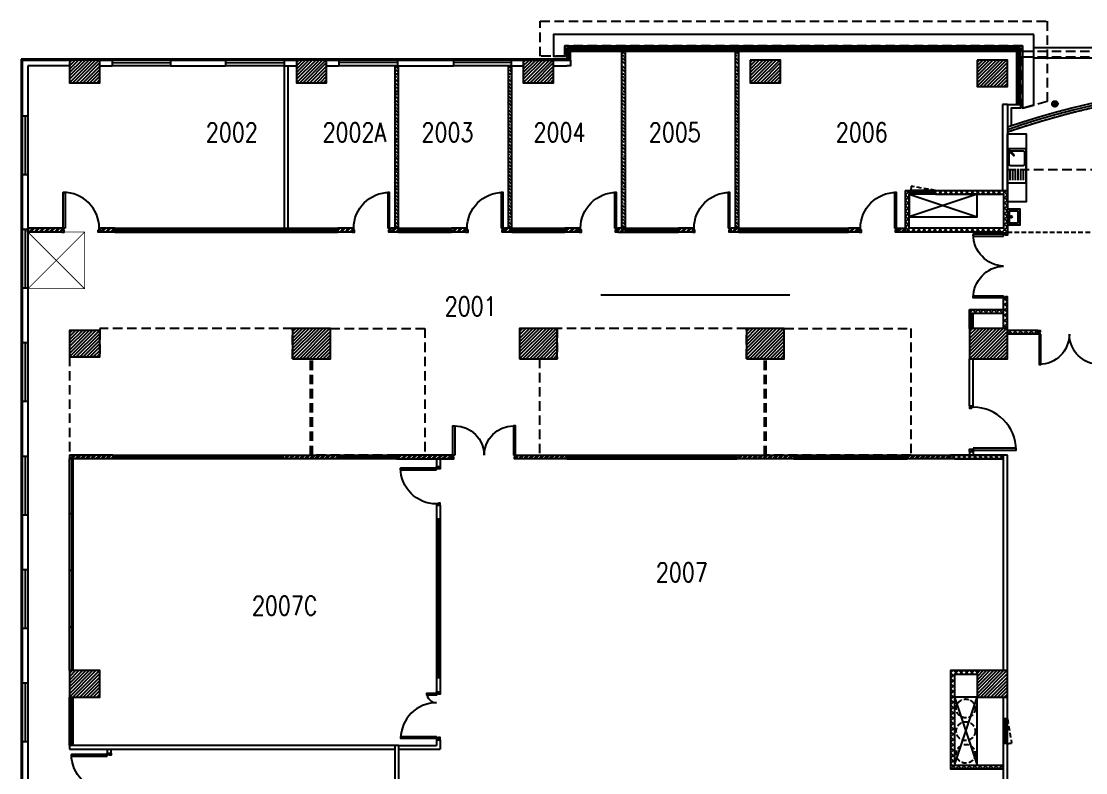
# Model space of a CAD drawing. Extents: x -68523 to 336700, y -113452 to 119396.
# Drawn here: x 269350 to 297498, y -30125 to -10250 of the extents above; entities that cross this region are included whole.
import ezdxf

# ---------------------------------------------------------------- set-up
doc = ezdxf.new("R2010")
doc.units = 0
doc.header["$LTSCALE"] = 1000
doc.header["$MEASUREMENT"] = 0
for name, pattern in [('CENTER', [2, 1.25, -0.25, 0.25, -0.25]), ('HIDDEN', [0.375, 0.25, -0.125]), ('HIDDEN2', [0.1875, 0.125, -0.0625])]:
    doc.linetypes.add(name, pattern=pattern)
doc.layers.get('0').update_dxf_attribs({"linetype": 'CONTINUOUS'})
for name, color, linetype in [('HATCH', 8, 'CONTINUOUS'), ('newL', 4, 'CONTINUOUS'), ('REF_LEV147-167$0$RLP315', 1, 'CONTINUOUS'), ('RLP061', 8, 'CONTINUOUS'), ('RLP082_MOE', 240, 'CENTER'), ('RLP223', 4, 'CONTINUOUS'), ('RLP223_C', 1, 'CONTINUOUS'), ('RLP223_H', 8, 'CONTINUOUS'), ('RLP230_A', 2, 'HIDDEN'), ('RLP280', 6, 'CONTINUOUS'), ('RLP314', 9, 'CONTINUOUS'), ('RLP315', 1, 'CONTINUOUS'), ('RLP390_C3', 3, 'CONTINUOUS'), ('RLP661', 1, 'CONTINUOUS'), ('RLP740', 1, 'CONTINUOUS'), ('RLP920', 8, 'CONTINUOUS')]:
    doc.layers.add(name, color=color, linetype=linetype)
doc.styles.add('RLP-SIMPLEX', font='SIMPLEX.shx', dxfattribs={"width": 0.8})
pattern_1 = [(45, (271025, -42725), (-67.35192, 67.35192), []), (45, (271069.9, -42725), (-67.35192, 67.35192), [])]
pattern_2 = [(45, (271025, -42775), (-70.71068, 70.71068), []), (135, (271025, -42775), (-70.71068, -70.71068), [])]
pattern_3 = [(45, (271025, -42775), (-67.35192, 67.35192), []), (45, (271069.9, -42775), (-67.35192, 67.35192), [])]
pattern_4 = [(45, (271135, -42725), (-67.35192, 67.35192), []), (45, (271179.9, -42725), (-67.35192, 67.35192), [])]

# ---------------------------------------------------------------- blocks, each defined once
blk = doc.blocks.new('FOUNTAIN')
at = {"layer": 'RLP740'}
for points in [[(0, 205), (0, -205), (335, -205), (335, 205)], [(50, 155), (50, -155), (285, -155), (285, 155)]]:
    blk.add_lwpolyline(points, close=True, dxfattribs=at)
blk.add_circle((100, 0), 25, dxfattribs=at)
blk = doc.blocks.new('SINK-1')
for p, q in [((-350, -75), (-50, -75)), ((-350, -145), (-50, -145)), ((-350, -215), (-50, -215)), ((431, -26), (297, -161)), ((314, -178), (449, -44)), ((-350, -285), (-50, -285)), ((-350, -355), (-50, -355)), ((-350, -425), (-50, -425))]:
    blk.add_line(p, q)
blk.add_lwpolyline([(475, 0), (-425, 0), (-425, -500), (475, -500)], close=True)
blk.add_lwpolyline([(418, -75, -0.133972), (425, -100), (425, -400, -0.414214), (375, -450), (75, -450, -0.414214), (25, -400), (25, -100, -0.414214), (75, -50), (375, -50, -0.133972), (400, -57, -0.133972)], format="xyb")
for centre, start, end in [((305, -170), 135, 315), ((440, -35), 315, 135)]:
    blk.add_arc(centre, 12.5, start, end)
blk = doc.blocks.new('dd1')
for p, q in [((-74, 15), (15, -74)), ((-53, 53), (53, -53)), ((-15, 74), (74, -15))]:
    blk.add_line(p, q)
blk.add_circle((0, 0), 75)
blk = doc.blocks.new('ED1550D')
for points in [[(85, 100), (35, 100), (35, 900), (85, 900)], [(1585, 100), (1635, 100), (1635, 900), (1585, 900)]]:
    blk.add_lwpolyline(points, close=True)
for points in [[(0, 0), (60, 0), (60, 50), (35, 50), (35, 100), (0, 100)], [(1670, 0), (1610, 0), (1610, 50), (1635, 50), (1635, 100), (1670, 100)]]:
    blk.add_lwpolyline(points)
for centre, start, end in [((35, 100), 0, 90), ((1635, 100), 90, 180)]:
    blk.add_arc(centre, 800, start, end)
blk = doc.blocks.new('ED900L')
blk.add_lwpolyline([(85, 100), (35, 100), (35, 1050), (85, 1050)], close=True)
for points in [[(0, 0), (60, 0), (60, 50), (35, 50), (35, 100), (0, 100)], [(1020, 0), (960, 0), (960, 50), (985, 50), (985, 100), (1020, 100)]]:
    blk.add_lwpolyline(points)
blk.add_arc((35, 100), 950, 0, 90)
blk = doc.blocks.new('ED1600D')
for points in [[(-1575, 100), (-1625, 100), (-1625, 875), (-1575, 875)], [(-25, 100), (25, 100), (25, 875), (-25, 875)]]:
    blk.add_lwpolyline(points, close=True)
for points in [[(-1660, 0), (-1600, 0), (-1600, 50), (-1625, 50), (-1625, 100), (-1660, 100)], [(60, 0), (0, 0), (0, 50), (25, 50), (25, 100), (60, 100)]]:
    blk.add_lwpolyline(points)
for centre, start, end in [((-1575, 100), 0, 90), ((-25, 100), 90, 180)]:
    blk.add_arc(centre, 775, start, end)
blk = doc.blocks.new('REF_LEV147-167$0$ED900L')
blk.add_lwpolyline([(85, 100), (35, 100), (35, 1050), (85, 1050)], close=True)
for points in [[(0, 0), (60, 0), (60, 50), (35, 50), (35, 100), (0, 100)], [(1020, 0), (960, 0), (960, 50), (985, 50), (985, 100), (1020, 100)]]:
    blk.add_lwpolyline(points)
blk.add_arc((35, 100), 950, 0, 90)
blk = doc.blocks.new('Ed1080L')
blk.add_lwpolyline([(-85, 100), (-35, 100), (-35, 1230), (-85, 1230)], close=True)
for points in [[(-1200, 0), (-1140, 0), (-1140, 50), (-1165, 50), (-1165, 100), (-1200, 100)], [(0, 0), (-60, 0), (-60, 50), (-35, 50), (-35, 100), (0, 100)]]:
    blk.add_lwpolyline(points)
blk.add_arc((-35, 100), 1130, 90, 180)
blk = doc.blocks.new('ED1750D')
for points in [[(-100, 875), (-100, 815), (-50, 815), (-50, 840), (0, 840), (0, 875)], [(-100, -875), (-100, -815), (-50, -815), (-50, -840), (0, -840), (0, -875)]]:
    blk.add_lwpolyline(points)
for points in [[(0, 790), (0, 840), (800, 840), (800, 790)], [(0, -790), (0, -840), (800, -840), (800, -790)]]:
    blk.add_lwpolyline(points, close=True)
for centre, start, end in [((-35, 834), 272.4007, 0.3937), ((-35, -834), 359.6063, 87.5993)]:
    blk.add_arc(centre, 835, start, end)
blk = doc.blocks.new('D02d')
for points in [[(85, 100), (35, 100), (35, 1045), (85, 1045)], [(1235, 100), (1185, 100), (1185, 355), (1235, 355)]]:
    blk.add_lwpolyline(points, close=True)
for points in [[(0, 0), (60, 0), (60, 50), (35, 50), (35, 100), (0, 100)], [(1270, 0), (1210, 0), (1210, 50), (1235, 50), (1235, 100), (1270, 100)]]:
    blk.add_lwpolyline(points)
for centre, radius, start, end in [((35, 100), 945, 0, 90), ((1235, 100), 255, 90, 180)]:
    blk.add_arc(centre, radius, start, end)

msp = doc.modelspace()

# ---------------------------------------------------------------- hatches: boundary and pattern name
at = {"layer": 'HATCH'}
h = msp.add_hatch(dxfattribs=at)
h.set_pattern_fill('ANSI31', color=256, scale=20, style=0)
h.set_pattern_definition([(45, (270625, -11875), (-44.9013, 44.9013), [])])
h.paths.add_polyline_path([(270625, -11275), (270625, -11875), (271425, -11875), (271425, -11275)])
h = msp.add_hatch(dxfattribs=at)
h.set_pattern_fill('ANSI31', color=256, scale=20, style=0)
h.set_pattern_definition([(45, (276625, -11875), (-44.9013, 44.9013), [])])
h.paths.add_polyline_path([(276625, -11275), (276625, -11875), (277425, -11875), (277425, -11275)])
h = msp.add_hatch(dxfattribs=at)
h.set_pattern_fill('ANSI31', color=256, scale=20, style=0)
h.set_pattern_definition([(45, (282625, -11875), (-44.9013, 44.9013), [])])
h.paths.add_polyline_path([(282625, -11275), (282625, -11875), (283425, -11875), (283425, -11275)])
h = msp.add_hatch(dxfattribs=at)
h.set_pattern_fill('ANSI31', color=256, scale=20, style=0)
h.set_pattern_definition([(45, (288625, -11875), (-44.9013, 44.9013), [])])
h.paths.add_polyline_path([(288625, -11275), (288625, -11875), (289425, -11875), (289425, -11275)])
h = msp.add_hatch(dxfattribs=at)
h.set_pattern_fill('ANSI31', color=256, scale=20, style=0)
h.set_pattern_definition([(45, (294625, -11875), (-44.9013, 44.9013), [])])
h.paths.add_polyline_path([(294625, -11275), (294625, -11975), (295425, -11975), (295425, -11275)])
h = msp.add_hatch(dxfattribs=at)
h.set_pattern_fill('ANSI31', color=256, scale=20, style=0)
h.set_pattern_definition([(45, (270625, -19125), (-44.9013, 44.9013), [])])
h.paths.add_polyline_path([(270625, -19125), (271425, -19125), (271425, -18425), (270625, -18425)])
h = msp.add_hatch(dxfattribs=at)
h.set_pattern_fill('ANSI31', color=256, scale=20, style=0)
h.set_pattern_definition([(45, (276525, -19175), (-44.9013, 44.9013), [])])
h.paths.add_polyline_path([(276525, -19175), (277525, -19175), (277525, -18375), (276525, -18375)])
h = msp.add_hatch(dxfattribs=at)
h.set_pattern_fill('ANSI31', color=256, scale=20, style=0)
h.set_pattern_definition([(45, (282525, -19175), (-44.9013, 44.9013), [])])
h.paths.add_polyline_path([(282525, -19175), (283525, -19175), (283525, -18375), (282525, -18375)])
h = msp.add_hatch(dxfattribs=at)
h.set_pattern_fill('ANSI31', color=256, scale=20, style=0)
h.set_pattern_definition([(45, (288525, -19175), (-44.9013, 44.9013), [])])
h.paths.add_polyline_path([(288525, -19175), (289525, -19175), (289525, -18375), (288525, -18375)])
h = msp.add_hatch(dxfattribs=at)
h.set_pattern_fill('ANSI31', color=256, scale=20, style=0)
h.set_pattern_definition([(45, (294425, -19175), (-44.9013, 44.9013), [])])
h.paths.add_polyline_path([(294425, -19175), (295425, -19175), (295425, -18375), (294425, -18375)])
h = msp.add_hatch(dxfattribs=at)
h.set_pattern_fill('ANSI31', color=256, scale=20, style=0)
h.set_pattern_definition([(45, (270625, -28125), (-44.9013, 44.9013), [])])
h.paths.add_polyline_path([(270625, -28125), (271425, -28125), (271425, -27425), (270625, -27425)])
h = msp.add_hatch(dxfattribs=at)
h.set_pattern_fill('ANSI31', color=256, scale=20, style=0)
h.set_pattern_definition([(45, (294625, -28125), (-44.9013, 44.9013), [])])
h.paths.add_polyline_path([(294625, -28125), (295425, -28125), (295425, -27425), (294625, -27425)])
at = {"layer": 'RLP061'}
h = msp.add_hatch(dxfattribs=at)
h.set_pattern_fill('ANSI36', color=1, scale=20, angle=90, style=0)
h.set_pattern_definition([(135, (279225, -15725), (-123.4785, 33.676), [158.75, -31.75, 0, -31.75])])
h.paths.add_polyline_path([(279325, -11425), (279225, -11425), (279225, -15725), (279325, -15725)])
h = msp.add_hatch(dxfattribs=at)
h.set_pattern_fill('ANSI36', color=1, scale=20, angle=90, style=0)
h.set_pattern_definition([(135, (282225, -15725), (-123.4785, 33.676), [158.75, -31.75, 0, -31.75])])
h.paths.add_polyline_path([(282325, -11425), (282225, -11425), (282225, -15725), (282325, -15725)])
h = msp.add_hatch(dxfattribs=at)
h.set_pattern_fill('ANSI36', color=1, scale=20, angle=90, style=0)
h.set_pattern_definition([(135, (285225, -15725), (-123.4785, 33.676), [158.75, -31.75, 0, -31.75])])
h.paths.add_polyline_path([(285225, -15725), (285325, -15725), (285325, -11400), (285225, -11400)])
h = msp.add_hatch(dxfattribs=at)
h.set_pattern_fill('ANSI36', color=1, scale=20, angle=90, style=0)
h.set_pattern_definition([(135, (288225, -15725), (-123.4785, 33.676), [158.75, -31.75, 0, -31.75])])
h.paths.add_polyline_path([(288225, -15725), (288325, -15725), (288325, -11400), (288225, -11400)])
at = {"layer": 'RLP223_H'}
h = msp.add_hatch(dxfattribs=at)
h.set_pattern_fill('ANSI36', color=1, scale=20, angle=90, style=0)
h.set_pattern_definition([(135, (285225, -11386.34), (-123.479, 33.676), [158.75, -31.75, 0, -31.75])])
h.paths.add_polyline_path([(285225, -11050), (285325, -11050), (285325, -11386.3), (285225, -11386.3)])
h = msp.add_hatch(dxfattribs=at)
h.set_pattern_fill('ANSI36', color=1, scale=20, angle=90, style=0)
h.set_pattern_definition([(135, (288225, -11386.34), (-123.479, 33.676), [158.75, -31.75, 0, -31.75])])
h.paths.add_polyline_path([(288225, -11050), (288325, -11050), (288325, -11386.3), (288225, -11386.3)])
h = msp.add_hatch(dxfattribs=at)
h.set_pattern_fill('_USER', color=256, scale=100, angle=45, style=0, double=1, pattern_type=0)
h.set_pattern_definition(pattern_2)
h.paths.add_polyline_path([(292875, -14825), (292875, -14725), (292725, -14725), (292725, -15825), (295325, -15825), (295325, -15850), (295425, -15850), (295425, -15825), (295025, -15825), (295025, -15725), (292825, -15725), (292825, -14825)])
h.paths.add_polyline_path([(293525, -14725), (293525, -14825), (295325, -14825), (295325, -15725), (295025, -15725), (295025, -15825), (295425, -15825), (295425, -14725)])
h = msp.add_hatch(dxfattribs=at)
h.set_pattern_fill('ANSI32', color=256, scale=10, style=0)
h.set_pattern_definition(pattern_3)
h.paths.add_polyline_path([(270425, -15825), (270425, -15725), (269525, -15725), (269525, -15775), (269525, -15825)])
h = msp.add_hatch(dxfattribs=at)
h.set_pattern_fill('ANSI32', color=256, scale=10, style=0)
h.set_pattern_definition(pattern_3)
h.paths.add_polyline_path([(271445, -15725), (271445, -15825), (271825, -15825), (271825, -15725)])
h = msp.add_hatch(dxfattribs=at)
h.set_pattern_fill('ANSI32', color=256, scale=10, style=0)
h.set_pattern_definition(pattern_3)
h.paths.add_polyline_path([(277725, -15725), (277725, -15825), (278105, -15825), (278105, -15725)])
h = msp.add_hatch(dxfattribs=at)
h.set_pattern_fill('ANSI32', color=256, scale=10, style=0)
h.set_pattern_definition(pattern_3)
h.paths.add_polyline_path([(279325, -15725), (279125, -15725), (279125, -15825), (279325, -15825)])
h = msp.add_hatch(dxfattribs=at)
h.set_pattern_fill('ANSI32', color=256, scale=10, style=0)
h.set_pattern_definition(pattern_3)
h.paths.add_polyline_path([(280725, -15725), (280725, -15825), (281105, -15825), (281105, -15725)])
h = msp.add_hatch(dxfattribs=at)
h.set_pattern_fill('ANSI32', color=256, scale=10, style=0)
h.set_pattern_definition(pattern_3)
h.paths.add_polyline_path([(282325, -15725), (282125, -15725), (282125, -15825), (282325, -15825)])
h = msp.add_hatch(dxfattribs=at)
h.set_pattern_fill('ANSI32', color=256, scale=10, style=0)
h.set_pattern_definition(pattern_3)
h.paths.add_polyline_path([(283725, -15725), (283725, -15825), (284105, -15825), (284105, -15725)])
h = msp.add_hatch(dxfattribs=at)
h.set_pattern_fill('ANSI32', color=256, scale=10, style=0)
h.set_pattern_definition(pattern_3)
h.paths.add_polyline_path([(285325, -15725), (285125, -15725), (285125, -15825), (285325, -15825)])
h = msp.add_hatch(dxfattribs=at)
h.set_pattern_fill('ANSI32', color=256, scale=10, style=0)
h.set_pattern_definition(pattern_3)
h.paths.add_polyline_path([(287105, -15825), (287105, -15725), (286725, -15725), (286725, -15825)])
h = msp.add_hatch(dxfattribs=at)
h.set_pattern_fill('ANSI32', color=256, scale=10, style=0)
h.set_pattern_definition(pattern_3)
h.paths.add_polyline_path([(288325, -15725), (288125, -15725), (288125, -15825), (288325, -15825)])
h = msp.add_hatch(dxfattribs=at)
h.set_pattern_fill('ANSI32', color=256, scale=10, style=0)
h.set_pattern_definition(pattern_3)
h.paths.add_polyline_path([(291505, -15825), (291505, -15725), (291225, -15725), (291225, -15825)])
h = msp.add_hatch(dxfattribs=at)
h.set_pattern_fill('ANSI32', color=256, scale=10, style=0)
h.set_pattern_definition([(45, (270925, -42775), (-67.35192, 67.35192), []), (45, (270969.9, -42775), (-67.35192, 67.35192), [])])
h.paths.add_polyline_path([(292725, -15825), (292725, -15725), (292525, -15725), (292525, -15825)])
h = msp.add_hatch(dxfattribs=at)
h.set_pattern_fill('_USER', color=256, scale=100, angle=45, style=0, double=1, pattern_type=0)
h.set_pattern_definition([(135, (295425, -18375), (70.711, 70.711), []), (45, (295425, -18375), (70.711, -70.711), [])])
h.paths.add_polyline_path([(295425, -17600), (295325, -17600), (295325, -17875), (294425, -17875), (294425, -17975), (295325, -17975), (295325, -18375), (295425, -18375)])
h = msp.add_hatch(dxfattribs=at)
h.set_pattern_fill('_USER', color=256, scale=100, angle=45, style=0, double=1, pattern_type=0)
h.set_pattern_definition(pattern_2)
h.paths.add_polyline_path([(296230, -18525), (296230, -18425), (295425, -18425), (295425, -18525)])
h = msp.add_hatch(dxfattribs=at)
h.set_pattern_fill('ANSI32', color=256, scale=10, style=0)
h.set_pattern_definition(pattern_1)
h.paths.add_polyline_path([(271025, -21725), (271025, -21825), (271775, -21825), (271775, -21725)])
h.paths.add_polyline_path([(270625, -21725), (270625, -21825), (271025, -21825), (271025, -21725)])
h = msp.add_hatch(dxfattribs=at)
h.set_pattern_fill('ANSI32', color=256, scale=10, style=0)
h.set_pattern_definition(pattern_1)
h.paths.add_polyline_path([(276275, -21725), (276275, -21825), (277775, -21825), (277775, -21725)])
h = msp.add_hatch(dxfattribs=at)
h.set_pattern_fill('ANSI32', color=256, scale=10, style=0)
h.set_pattern_definition(pattern_1)
h.paths.add_polyline_path([(279275, -21725), (279275, -21825), (280730, -21825), (280730, -21725)])
h = msp.add_hatch(dxfattribs=at)
h.set_pattern_fill('ANSI32', color=256, scale=10, style=0)
h.set_pattern_definition(pattern_1)
h.paths.add_polyline_path([(282450, -21725), (282450, -21825), (283025, -21825), (283025, -21725)])
h.paths.add_polyline_path([(283775, -21825), (283775, -21725), (283050, -21725), (283025, -21725), (283025, -21825)])
h = msp.add_hatch(dxfattribs=at)
h.set_pattern_fill('ANSI32', color=256, scale=10, style=0)
h.set_pattern_definition([(45, (288275, -21825), (-67.352, 67.352), []), (45, (288319.9, -21825), (-67.352, 67.352), [])])
h.paths.add_polyline_path([(288275, -21725), (289775, -21725), (289775, -21825), (288275, -21825)])
h = msp.add_hatch(dxfattribs=at)
h.set_pattern_fill('ANSI32', color=256, scale=10, style=0)
h.set_pattern_definition(pattern_4)
h.paths.add_polyline_path([(292775, -21725), (292775, -21825), (293925, -21825), (293925, -21725)])
h = msp.add_hatch(dxfattribs=at)
h.set_pattern_fill('ANSI32', color=256, scale=10, style=0)
h.set_pattern_definition(pattern_4)
h.paths.add_polyline_path([(292775, -21725), (292775, -21825), (293925, -21825), (293925, -21725)])
h = msp.add_hatch(dxfattribs=at)
h.set_pattern_fill('_USER', color=256, scale=100, angle=45, style=0, double=1, pattern_type=0)
h.set_pattern_definition(pattern_2)
h.paths.add_polyline_path([(295025, -21725), (293925, -21725), (293925, -21825), (295025, -21825)])
h.paths.add_polyline_path([(295325, -21725), (295025, -21725), (295025, -21825), (295325, -21825)])
h = msp.add_hatch(dxfattribs=at)
h.set_pattern_fill('_USER', color=256, scale=100, angle=45, style=0, double=1, pattern_type=0)
h.set_pattern_definition([(45, (293925, -30025), (-70.7107, 70.7107), []), (135, (293925, -30025), (-70.7107, -70.7107), [])])
h.paths.add_polyline_path([(295325, -30025), (295325, -29925), (294025, -29925), (294025, -27525), (294625, -27525), (294625, -27425), (293925, -27425), (293925, -30025)])

# ---------------------------------------------------------------- linework, layer by layer
msp.add_lwpolyline([(269375, -12649.6), (269375, -11275), (270570.8, -11275)])
at = {"color": 1}
msp.add_lwpolyline([(284673.9, -17482.7), (289673.9, -17482.7)], dxfattribs=at)
at = {"layer": 'newL'}
for p, q in [((276300, -11425), (276300, -15725)), ((276400, -11425), (276400, -15725)), ((280330, -21825), (280330, -22116.5)), ((280430, -21825), (280430, -22091.5)), ((280330, -23051.5), (280330, -23463.9)), ((280430, -23051.5), (280430, -23463.9)), ((280330, -23413.9), (280430, -23413.9)), ((280330, -23463.9), (280430, -23463.9)), ((280330, -27555.5), (280330, -27986)), ((280330, -27555.5), (280430, -27555.5)), ((280430, -27555.5), (280430, -28046)), ((280330, -27605.5), (280430, -27605.5)), ((280330, -27986), (280430, -27986)), ((280330, -29171), (280330, -29405)), ((280330, -29256), (280430, -29256)), ((280430, -29256), (280430, -29505)), ((279325, -29405), (270625, -29405)), ((270625, -29505), (279225, -29505)), ((279225, -29405), (279225, -40225)), ((279325, -29405), (279325, -40225)), ((279325, -29405), (280330, -29405)), ((279325, -29505), (280430, -29505))]:
    msp.add_line(p, q, dxfattribs=at)
at = {"layer": 'newL', "color": 1}
for p, q in [((280330, -23463.9), (280330, -27555.5)), ((280380, -23463.9), (280380, -27555.5)), ((280430, -23463.9), (280430, -27555.5))]:
    msp.add_line(p, q, dxfattribs=at)
at = {"layer": 'newL'}
for points in [[(280430, -22031.5), (280330, -22031.5)], [(280330, -23051.5), (280430, -23051.5)]]:
    msp.add_lwpolyline(points, dxfattribs=at)
at = {"layer": 'RLP082_MOE', "color": 1, "linetype": 'HIDDEN', "const_width": 20}
for points in [[(271025, -15825), (269525, -17325)], [(271025, -17325), (269525, -15825)]]:
    msp.add_lwpolyline(points, dxfattribs=at)
msp.add_lwpolyline([(269525, -15825), (271025, -15825), (271025, -17325), (269525, -17325)], close=True, dxfattribs=at)
at = {"layer": 'RLP223', "color": 1}
for p, q in [((308925, -10950), (296125, -10950)), ((308925, -11225), (296125, -11225))]:
    msp.add_line(p, q, dxfattribs=at)
at = {"layer": 'RLP223'}
for p, q in [((270625, -11275), (269375, -11275)), ((269375, -11275), (269375, -12750)), ((270625, -11425), (269525, -11425)), ((269525, -11425), (269525, -12750)), ((271425, -11275), (271750, -11275)), ((271425, -11425), (271750, -11425)), ((271750, -11275), (271750, -11425)), ((273300, -11275), (274750, -11275)), ((273300, -11275), (273300, -11425)), ((273300, -11425), (274750, -11425)), ((274750, -11275), (274750, -11425)), ((276300, -11275), (276625, -11275)), ((276300, -11275), (276300, -11425)), ((276300, -11425), (276625, -11425)), ((277425, -11275), (277750, -11275)), ((277425, -11425), (277750, -11425)), ((277750, -11275), (277750, -11425)), ((279300, -11275), (279300, -11425)), ((279300, -11275), (280775, -11275)), ((279300, -11425), (280775, -11425)), ((280775, -11275), (280775, -11425)), ((282300, -11275), (282625, -11275)), ((282300, -11275), (282300, -11425)), ((282300, -11275), (283775, -11275)), ((282300, -11425), (282625, -11425)), ((282300, -11425), (282625, -11425)), ((283425, -11425), (283775, -11425)), ((269375, -12750), (269525, -12750)), ((269375, -14300), (269525, -14300)), ((269375, -14300), (269375, -15750)), ((269525, -14300), (269525, -15750)), ((292725, -14725), (292875, -14725)), ((292825, -14825), (292875, -14825)), ((292825, -15725), (292825, -14825)), ((292875, -14825), (292875, -14725)), ((293525, -14725), (295425, -14725)), ((293525, -14825), (293525, -14725)), ((293525, -14825), (295325, -14825)), ((295325, -14825), (295325, -15725)), ((295425, -14725), (295425, -15825)), ((269375, -15750), (269525, -15750)), ((270425, -15825), (270425, -15725)), ((271445, -15825), (271445, -15725)), ((278105, -15725), (277725, -15725)), ((278105, -15825), (278105, -15725)), ((279125, -15825), (279125, -15725)), ((279325, -15725), (279125, -15725)), ((281105, -15725), (280725, -15725)), ((281105, -15825), (281105, -15725)), ((282125, -15825), (282125, -15725)), ((282325, -15725), (282125, -15725)), ((284105, -15725), (283725, -15725)), ((284105, -15825), (284105, -15725)), ((285125, -15825), (285125, -15725)), ((285325, -15725), (285125, -15725)), ((287105, -15725), (286725, -15725)), ((287105, -15825), (287105, -15725)), ((288125, -15825), (288125, -15725)), ((288325, -15725), (288125, -15725)), ((291505, -15725), (291225, -15725)), ((291225, -15825), (291225, -15725)), ((291505, -15825), (291505, -15725)), ((292525, -15825), (292525, -15725)), ((292525, -15725), (292725, -15725)), ((295325, -15725), (292825, -15725)), ((278105, -15825), (277725, -15825)), ((279325, -15825), (279125, -15825)), ((281105, -15825), (280725, -15825)), ((282325, -15825), (282125, -15825)), ((284105, -15825), (283725, -15825)), ((285125, -15825), (285325, -15825)), ((287105, -15825), (286725, -15825)), ((291505, -15825), (291225, -15825)), ((295325, -15825), (292525, -15825)), ((295325, -15825), (295325, -15850)), ((295425, -15825), (295425, -15850)), ((269375, -17300), (269525, -17300)), ((269375, -17300), (269375, -18750)), ((269525, -17300), (269525, -18750)), ((295325, -18375), (295325, -17600)), ((295325, -17600), (295425, -17600)), ((295425, -18375), (295425, -17600)), ((294425, -17875), (295325, -17875)), ((294425, -17975), (294425, -17875)), ((295325, -17975), (294425, -17975)), ((296230, -18425), (295425, -18425)), ((296230, -18525), (295425, -18525)), ((296230, -18525), (296230, -18425)), ((269375, -18750), (269525, -18750)), ((294425, -20425), (294425, -19175)), ((294525, -20425), (294525, -19175)), ((269375, -20300), (269375, -21750)), ((269375, -20300), (269525, -20300)), ((269525, -20300), (269525, -21750)), ((294425, -20425), (294525, -20425)), ((294425, -21625), (294425, -21725)), ((294525, -21625), (294525, -21725)), ((269375, -21750), (269525, -21750)), ((271775, -21725), (270625, -21725)), ((270625, -21725), (270625, -21825)), ((270625, -21725), (270625, -21825)), ((271775, -21825), (270625, -21825)), ((291275, -21825), (291275, -21725)), ((292775, -21825), (292775, -21725)), ((292775, -21725), (293925, -21725)), ((293925, -21825), (292775, -21825)), ((293925, -21725), (295325, -21725)), ((295425, -21725), (293925, -21725)), ((293925, -21725), (293925, -21825)), ((293925, -21725), (293925, -21825)), ((295325, -21825), (293925, -21825)), ((295325, -21825), (293925, -21825)), ((294025, -21825), (295325, -21825)), ((295325, -27425), (295325, -21725)), ((295425, -27425), (295425, -21725)), ((269375, -23300), (269375, -24750)), ((269375, -23300), (269525, -23300)), ((269525, -23300), (269525, -24750)), ((269375, -24750), (269525, -24750)), ((269375, -26300), (269375, -27750)), ((269375, -26300), (269525, -26300)), ((269525, -26300), (269525, -27750)), ((269375, -27750), (269525, -27750)), ((295325, -36375), (295325, -28125)), ((295425, -36375), (295425, -28125)), ((295425, -28700), (295325, -28700)), ((269375, -29300), (269375, -30750)), ((269375, -29300), (269525, -29300)), ((269525, -29300), (269525, -30750)), ((270625, -29405), (270625, -29505)), ((271625, -29505), (271625, -29605)), ((271725, -29605), (271725, -29505)), ((295425, -29350), (295325, -29350)), ((271625, -29605), (271725, -29605))]:
    msp.add_line(p, q, dxfattribs=at)
for points in [[(285325, -11400), (285325, -11050), (285225, -11050), (285225, -11400)], [(288325, -11400), (288325, -11050), (288225, -11050), (288225, -11400)], [(279325, -15825), (279325, -11425), (279225, -11425), (279225, -15725)], [(282325, -15825), (282325, -11425), (282225, -11425), (282225, -15725)], [(283775, -11275), (283875, -11275), (283875, -11425), (283775, -11425)], [(285225, -11400), (285225, -15725)], [(285325, -15825), (285325, -11400)], [(288225, -11400), (288225, -15725)], [(288325, -15825), (288325, -11400)], [(295425, -12450), (295300, -12450)], [(295300, -12450), (295300, -14725)], [(295425, -12450), (295425, -14725)], [(292725, -14725), (292725, -15825)], [(270425, -15725), (269525, -15725)], [(270425, -15825), (269525, -15825), (269525, -15725)], [(271825, -15725), (271445, -15725)], [(271825, -15725), (271825, -15825)], [(277725, -15725), (277725, -15825)], [(280725, -15725), (280725, -15825)], [(283725, -15725), (283725, -15825)], [(286725, -15725), (286725, -15825)], [(271825, -15825), (271445, -15825)], [(288325, -15825), (288125, -15825)], [(295425, -15850), (295325, -15850)], [(294425, -21625), (294525, -21625)], [(271775, -21725), (271775, -21825)], [(294625, -27425), (293925, -27425), (293925, -30025), (295325, -30025)], [(294025, -27525), (294025, -29925)], [(294625, -27525), (294025, -27525)], [(294025, -29925), (295325, -29925)]]:
    msp.add_lwpolyline(points, dxfattribs=at)
at = {"layer": 'RLP223', "color": 8, "linetype": 'HIDDEN'}
for points in [[(271425, -18425), (271425, -19125), (270625, -19125), (270625, -21725), (277000, -21725), (277000, -19175), (276525, -19175), (276525, -18375), (276525, -18375), (276525, -18375), (271425, -18375), (271425, -18375), (271425, -18425)], [(277525, -18375), (280025, -18375), (280025, -21725), (277050, -21725), (277050, -19175), (277525, -19175), (277525, -18375), (277525, -18375), (277525, -18375)], [(283525, -18375), (283525, -19175), (283050, -19175), (283050, -21725), (289000, -21725), (289000, -19175), (288525, -19175), (288525, -18375), (288525, -18375), (288525, -18375), (283525, -18375), (283525, -18375), (283525, -18375)], [(292875, -18375), (292875, -19175), (292875, -19175), (292875, -21725), (289050, -21725), (289050, -19175), (289525, -19175), (289525, -18375), (289525, -18375), (289525, -18375), (292875, -18375), (292875, -18375), (292875, -18375)]]:
    msp.add_lwpolyline(points, dxfattribs=at)
at = {"layer": 'RLP223'}
for points in [[(277775, -21825), (276275, -21825), (276275, -21725), (277775, -21725)], [(280730, -21725), (279275, -21725), (279275, -21825), (280730, -21825)], [(282450, -21725), (283775, -21725), (283775, -21825), (282450, -21825)], [(288275, -21725), (289775, -21725), (289775, -21825), (288275, -21825)]]:
    msp.add_lwpolyline(points, close=True, dxfattribs=at)
at = {"layer": 'RLP223_C', "linetype": 'HIDDEN'}
msp.add_lwpolyline([(283075, -10250), (296475, -10250), (296475, -12375.8), (295825, -12550), (295825, -10900), (283725, -10900), (283725, -11175), (283075, -11175), (283075, -10250)], dxfattribs=at)
at = {"layer": 'RLP223_C'}
msp.add_lwpolyline([(296125, -10600), (283425, -10600), (283425, -11175), (283725, -11175), (283725, -10900), (295825, -10900), (295825, -12550), (296125, -12469.6), (296125, -10600)], close=True, dxfattribs=at)
for points in [[(273300, -11250), (271750, -11250)], [(276300, -11250), (274750, -11250)], [(279300, -11250), (277750, -11250)], [(282300, -11250), (280775, -11250)], [(269350, -12750), (269350, -14300)], [(269350, -15750), (269350, -17300)], [(269350, -18750), (269350, -20300)], [(269350, -21750), (269350, -23300)], [(269350, -24750), (269350, -26300)], [(269350, -27750), (269350, -29300)]]:
    msp.add_lwpolyline(points, dxfattribs=at)
at = {"layer": 'RLP223_H', "color": 1, "linetype": 'HIDDEN'}
for p, q in [((309225, -11050), (295775, -11050)), ((309225, -11200), (295775, -11200))]:
    msp.add_line(p, q, dxfattribs=at)
at = {"layer": 'RLP230_A'}
msp.add_lwpolyline([(302525, -14925, 0.0953502), (298627.9, -14175), (295425, -14175)], format="xyb", dxfattribs=at)
at = {"layer": 'RLP280'}
for points in [[(270625, -11275), (270625, -11875), (271425, -11875), (271425, -11275)], [(270625, -11275), (270625, -11875), (271425, -11875), (271425, -11275)], [(276625, -11275), (276625, -11875), (277425, -11875), (277425, -11275)], [(282625, -11275), (282625, -11875), (283425, -11875), (283425, -11275)], [(288625, -11275), (288625, -11875), (289425, -11875), (289425, -11275)], [(294625, -11275), (294625, -11975), (295425, -11975), (295425, -11275)], [(270625, -19125), (271425, -19125), (271425, -18425), (270625, -18425)], [(276525, -19175), (277525, -19175), (277525, -18375), (276525, -18375)], [(282525, -19175), (283525, -19175), (283525, -18375), (282525, -18375)], [(288525, -19175), (289525, -19175), (289525, -18375), (288525, -18375)], [(294425, -19175), (295425, -19175), (295425, -18375), (294425, -18375)], [(270625, -28125), (271425, -28125), (271425, -27425), (270625, -27425)], [(294625, -28125), (295425, -28125), (295425, -27425), (294625, -27425)]]:
    msp.add_lwpolyline(points, close=True, dxfattribs=at)
at = {"layer": 'RLP314'}
for p, q in [((295775, -10950), (283775, -10950)), ((283775, -11275), (283775, -10950)), ((283875, -11050), (283775, -10950)), ((285275, -11050), (285275, -10950)), ((286775, -11050), (286775, -10950)), ((288275, -11050), (288275, -10950)), ((289775, -11050), (289775, -10950)), ((291275, -11050), (291275, -10950)), ((292775, -11050), (292775, -10950)), ((294275, -11050), (294275, -10950)), ((295775, -12450), (295775, -10950)), ((295725, -11000), (283825, -11000)), ((283825, -11275), (283825, -11000)), ((295675, -11050), (283875, -11050)), ((283875, -11275), (283875, -11050)), ((295675, -12450), (295675, -11050)), ((295725, -12450), (295725, -11000)), ((282750, -11275), (277425, -11275)), ((282625, -11275), (277425, -11275)), ((271825, -15725), (277725, -15725)), ((279325, -15725), (280725, -15725)), ((282325, -15725), (283725, -15725)), ((285325, -15725), (286725, -15725)), ((288325, -15725), (291225, -15725)), ((271825, -15775), (277725, -15775)), ((271825, -15825), (277725, -15825)), ((279325, -15775), (280725, -15775)), ((279325, -15825), (280725, -15825)), ((282325, -15775), (283725, -15775)), ((282325, -15825), (283725, -15825)), ((285325, -15775), (286725, -15775)), ((285325, -15825), (286725, -15825)), ((288325, -15775), (291225, -15775)), ((288325, -15825), (291225, -15825)), ((273275, -21725), (273275, -21825)), ((274775, -21725), (274775, -21825)), ((285275, -21725), (285275, -21825)), ((286775, -21725), (286775, -21825))]:
    msp.add_line(p, q, dxfattribs=at)
for points in [[(295675, -11050), (295775, -10950)], [(273300, -11275), (271750, -11275)], [(273300, -11350), (271750, -11350)], [(273300, -11425), (271750, -11425)], [(276300, -11275), (274750, -11275)], [(276300, -11350), (274750, -11350)], [(276300, -11425), (274750, -11425)], [(279300, -11275), (277750, -11275)], [(279300, -11337.5), (277750, -11337.5)], [(279300, -11425), (277750, -11425)], [(282300, -11275), (280775, -11275)], [(282300, -11337.5), (280775, -11337.5)], [(282300, -11425), (280775, -11425)], [(269375, -12750), (269375, -14300)], [(269450, -12750), (269450, -14300)], [(269525, -12750), (269525, -14300)], [(269375, -15750), (269375, -17300)], [(269450, -15750), (269450, -17300)], [(269525, -15750), (269525, -17300)], [(273275, -15725), (273275, -15825)], [(274775, -15725), (274775, -15825)], [(276275, -15725), (276275, -15825)], [(289775, -15725), (289775, -15825)], [(269375, -18750), (269375, -20300)], [(269450, -18750), (269450, -20300)], [(269525, -18750), (269525, -20300)], [(269375, -21750), (269375, -23300)], [(269450, -21750), (269450, -23300)], [(269525, -21750), (269525, -23300)], [(270625, -27425), (270625, -21825)], [(270675, -21825), (270675, -27425)], [(270725, -27425), (270725, -21825)], [(271775, -21725), (276275, -21725)], [(276275, -21775), (271775, -21775)], [(276275, -21825), (271775, -21825)], [(277775, -21725), (279275, -21725)], [(279275, -21775), (277775, -21775)], [(279275, -21825), (277775, -21825)], [(283775, -21725), (288275, -21725)], [(283775, -21775), (288275, -21775)], [(283775, -21825), (288275, -21825)], [(289775, -21725), (291275, -21725)], [(289775, -21775), (291275, -21775)], [(289775, -21825), (291275, -21825)], [(291275, -21725), (292775, -21725)], [(291275, -21775), (292775, -21775)], [(291275, -21825), (292775, -21825)], [(270725, -23275), (270625, -23275)], [(269375, -24750), (269375, -26300)], [(269450, -24750), (269450, -26300)], [(269525, -24750), (269525, -26300)], [(270725, -24775), (270625, -24775)], [(270725, -26275), (270625, -26275)], [(269375, -27750), (269375, -29300)], [(269450, -27750), (269450, -29300)], [(269525, -27750), (269525, -29300)], [(270625, -29405), (270625, -28125)], [(270675, -29405), (270675, -28125)], [(270725, -29405), (270725, -28125)]]:
    msp.add_lwpolyline(points, dxfattribs=at)
for radius, start, end in [(22000, 71.17206, 108.82794), (21937.5, 71.11639, 108.88361), (21875, 71.06039, 108.93961)]:
    msp.add_arc((302525, -33875), radius, start, end, dxfattribs=at)
at = {"layer": 'RLP315'}
for p, q in [((292825, -14825), (294625, -15425)), ((294625, -14825), (292825, -15425)), ((294425, -18375), (294425, -17975)), ((294475, -18375), (294475, -17975)), ((294525, -18375), (294525, -17975))]:
    msp.add_line(p, q, dxfattribs=at)
at = {"layer": 'RLP315', "linetype": 'HIDDEN2'}
msp.add_lwpolyline([(295425, -15825), (298525, -15825), (298525, -12368.8, 0.0366831), (295425, -13184.3)], format="xyb", close=True, dxfattribs=at)
at = {"layer": 'RLP315'}
msp.add_lwpolyline([(293400, -14825), (292825, -14825), (292825, -15425), (294625, -15425), (294625, -14825), (294300, -14825)], dxfattribs=at)
at = {"layer": 'RLP390_C3'}
for p, q in [((271750, -11250), (269350, -11250)), ((269350, -11250), (269350, -12750)), ((271750, -11275), (271750, -11250)), ((274750, -11250), (273300, -11250)), ((273300, -11275), (273300, -11250)), ((274750, -11275), (274750, -11250)), ((276300, -11275), (276300, -11250)), ((277750, -11250), (276300, -11250)), ((277750, -11275), (277750, -11250)), ((279300, -11275), (279300, -11250)), ((280775, -11250), (279300, -11250)), ((280775, -11275), (280775, -11250)), ((283775, -11250), (282300, -11250)), ((282300, -11275), (282300, -11250)), ((269375, -12750), (269350, -12750)), ((269375, -14300), (269350, -14300)), ((269350, -14300), (269350, -15750)), ((269375, -15750), (269350, -15750)), ((269375, -17300), (269350, -17300)), ((269350, -17300), (269350, -18750)), ((269375, -18750), (269350, -18750)), ((269350, -20300), (269350, -21750)), ((269375, -20300), (269350, -20300)), ((269375, -21750), (269350, -21750)), ((269350, -23300), (269350, -24750)), ((269375, -23300), (269350, -23300)), ((269375, -24750), (269350, -24750)), ((269350, -26300), (269350, -27750)), ((269375, -26300), (269350, -26300)), ((269375, -27750), (269350, -27750)), ((269350, -29300), (269350, -30750)), ((269375, -29300), (269350, -29300))]:
    msp.add_line(p, q, dxfattribs=at)
msp.add_lwpolyline([(295425, -12450), (295775, -12450), (295775, -12550), (295525, -12550), (295525, -13018.3)], dxfattribs=at)
msp.add_lwpolyline([(294625, -28125), (294025, -28125), (294025, -29925), (294625, -29925)], close=True, dxfattribs=at)
at = {"layer": 'RLP661'}
for points in [[(294025, -28125), (294625, -29925)], [(294025, -29925), (294625, -28125)]]:
    msp.add_lwpolyline(points, dxfattribs=at)
at = {"layer": 'RLP661', "linetype": 'HIDDEN2'}
for centre in [(294325, -28425), (294325, -29025), (294325, -29625)]:
    msp.add_circle(centre, 250, dxfattribs=at)
at = {"layer": 'RLP740', "linetype": 'HIDDEN2'}
for p, q in [((293525, -14725), (292884.9, -14612.1)), ((295425, -28700), (295537.9, -29340.1))]:
    msp.add_line(p, q, dxfattribs=at)
at = {"layer": 'RLP740'}
for p, q in [((293525, -14725), (292875, -14725)), ((293525, -14775), (292875, -14775)), ((293525, -14825), (292875, -14825)), ((295325, -29350), (295325, -28700)), ((295375, -29350), (295375, -28700)), ((295425, -29350), (295425, -28700))]:
    msp.add_line(p, q, dxfattribs=at)
msp.add_lwpolyline([(295425, -13225), (295925, -13225), (295925, -15025), (295425, -15025)], close=True, dxfattribs=at)
at = {"layer": 'RLP740', "linetype": 'HIDDEN2'}
for centre, start, end in [((293525, -14725), 170, 180), ((295425, -28700), 270, 280)]:
    msp.add_arc(centre, 650, start, end, dxfattribs=at)

# ---------------------------------------------------------------- block references
at = {"layer": 'newL', "xscale": -1, "rotation": 90}
msp.add_blockref('ED900L', (280430, -22031.5), dxfattribs=at)
at = {"layer": 'newL', "rotation": 90}
msp.add_blockref('D02d', (280430, -29256), dxfattribs=at)
at = {"layer": 'REF_LEV147-167$0$RLP315', "extrusion": (0, 0, -1), "zscale": -1, "rotation": 270}
msp.add_blockref('REF_LEV147-167$0$ED900L', (-271725, -29605), dxfattribs=at)
at = {"layer": 'RLP314'}
msp.add_blockref('FOUNTAIN', (295425, -15425), dxfattribs=at)
at = {"layer": 'RLP315'}
msp.add_blockref('ED900L', (270425, -15825), dxfattribs=at)
at = {"layer": 'RLP315', "xscale": -1}
for name, p in [('ED900L', (279125, -15825)), ('ED900L', (282125, -15825)), ('ED900L', (285125, -15825)), ('ED900L', (288125, -15825)), ('ED900L', (292525, -15825)), ('ED1750D', (295325, -16725)), ('ED1600D', (280790, -21825))]:
    msp.add_blockref(name, p, dxfattribs=at)
at = {"layer": 'RLP315', "xscale": -1, "rotation": 180}
msp.add_blockref('ED1550D', (296230, -18425), dxfattribs=at)
at = {"layer": 'RLP315', "rotation": 270}
msp.add_blockref('Ed1080L', (294425, -21625), dxfattribs=at)
at = {"layer": 'RLP740', "rotation": 90}
msp.add_blockref('SINK-1', (295425, -14100), dxfattribs=at)
at = {"layer": 'RLP920', "rotation": 99.9957803470568}
msp.add_blockref('dd1', (296682.3, -12435.2), dxfattribs=at)

# ---------------------------------------------------------------- texts
at = {"layer": 'newL', "style": 'RLP-SIMPLEX', "width": 0.8}
for s, p in [('2002', (274231.5, -13439.3)), ('2002A', (277318.8, -13439.3)), ('2003', (279934.1, -13439.3)), ('2004', (282895.5, -13439.3)), ('2005', (285944.5, -13439.3)), ('2006', (290888.7, -13439.3)), ('2001', (280547.7, -18040.3)), ('2007', (286132.8, -25075.2)), ('2007C', (275450.1, -25959.5))]:
    msp.add_text(s, height=500, dxfattribs=at).set_placement(p)

doc.saveas('drawing.dxf')
